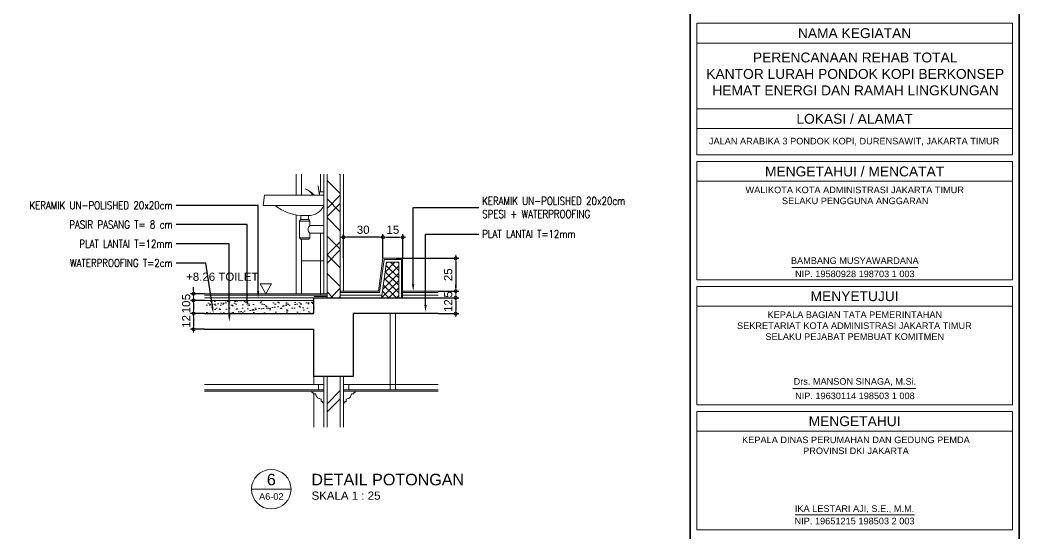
# Model space of a CAD drawing. Header units: millimetres. Extents: x -11 to 1625, y -267 to 180.
# Drawn here: x 1047.84 to 1078.21, y 78.9 to 94.5 of the extents above; entities that cross this region are included whole.
import ezdxf
from ezdxf import colors
from ezdxf.entities.mleader import LeaderData, LeaderLine
from ezdxf.enums import TextEntityAlignment as Align
from ezdxf.math import Vec2, Vec3

# ---------------------------------------------------------------- set-up
doc = ezdxf.new("R2010")
doc.units = ezdxf.units.MM
for name, color, linetype, lineweight in [('ars', 11, 'Continuous', 5), ('ARSIR BETON', 47, 'Continuous', 5), ('ARSIR WARNA', 43, 'Continuous', 0), ('blk', 1, 'Continuous', 30), ('GRS KOP', 1, 'Continuous', 35), ('kop', 7, 'Continuous', 20), ('kus', 63, 'Continuous', 15), ('lan', 7, 'Continuous', 15), ('not', 7, 'Continuous', 20), ('pla', 213, 'Continuous', 15), ('SANITAIR', 4, 'Continuous', 5), ('tem', 5, 'Continuous', 20), ('TEXT KETERANGAN', 7, 'Continuous', 9), ('u', 6, 'Continuous', 20)]:
    doc.layers.add(name, color=color, linetype=linetype, lineweight=lineweight)
doc.styles.add('ATTR', font='romans.shx', dxfattribs={"width": 0.8, "height": 1.735066})
doc.styles.add('BARU', font='complex.shx')
doc.styles.add('S', font='SIMPLEX', dxfattribs={"width": 1.1})
doc.styles.get("Standard").update_dxf_attribs({"font": 'ARIALUNI.TTF'})
doc.linetypes.add('BATTING', pattern='A,0.0001,-0.1,[134,ltypeshp.shx,S=0.1,R=0,X=-0.1,Y=0],-0.2,[134,ltypeshp.shx,S=0.1,R=180,X=0.1,Y=0],-0.1', length=0.4001)
doc.dimstyles.new('SK-25', dxfattribs={"dimtxt": 0.25, "dimasz": 0.1, "dimexe": 0.1, "dimexo": 0, "dimgap": 0.1, "dimtad": 1, "dimdec": 0, "dimlfac": 25, "dimzin": 12, "dimdsep": 46, "dimtxsty": 'Standard', "dimblk": 'BULAT', "dimcen": 0.1, "dimclrd": 256, "dimadec": 0, "dimazin": 3, "dimtfac": 1, "dimtdec": 0, "dimtofl": 0, "dimtmove": 0, "dimatfit": 3, "dimldrblk": 'BULAT', "dimfxl": 0, "dimtolj": 1, "dimtzin": 0, "dimarcsym": 0})

# ---------------------------------------------------------------- blocks, each defined once
blk = doc.blocks.new('Spwash')
for p, q in [((0, 0), (-0.03, 0)), ((-0.03, 0), (-0.03, -0.0248)), ((0, -0.0993), (0, 0)), ((-0.4346, -0.0993), (-0.4247, -0.0248)), ((-0.4247, -0.0248), (-0.03, -0.0248)), ((-0.4346, -0.0993), (0, -0.0993)), ((-0.175, -0.2109), (-0.1675, -0.2009)), ((-0.175, -0.3309), (-0.175, -0.2109)), ((-0.175, -0.2109), (-0.1, -0.2109)), ((-0.1675, -0.2009), (-0.1075, -0.2009)), ((-0.1648, -0.2009), (-0.1648, -0.1719)), ((-0.1648, -0.1719), (-0.1102, -0.1719)), ((-0.1102, -0.2009), (-0.1102, -0.1719)), ((-0.1, -0.2109), (-0.1075, -0.2009)), ((-0.1, -0.2436), (-0.1, -0.2109)), ((-0.1, -0.2436), (0, -0.2436)), ((0, -0.2982), (0, -0.2436)), ((-0.175, -0.3309), (-0.1, -0.3309)), ((-0.1675, -0.341), (-0.175, -0.3309)), ((-0.1675, -0.341), (-0.1075, -0.341)), ((-0.1, -0.3309), (-0.1075, -0.341)), ((-0.1, -0.3309), (-0.1, -0.2982)), ((-0.1, -0.2982), (0, -0.2982))]:
    blk.add_line(p, q)
for centre, radius, start, end in [((-0.1306, 0.1864), 0.36, 232.52968, 264.5561), ((-0.1098, -0.0526), 0.1194, 269.83015, 336.96319), ((-0.0743, -0.2709), 0.0375, 133.28264, 226.71736)]:
    blk.add_arc(centre, radius, start, end)
blk = doc.blocks.new('PEIL')
blk.add_lwpolyline([(-0.188, 0.325), (0.188, 0.325), (0, 0)], close=True)
at = {"style": 'S', "width": 1.1, "flags": 4}
blk.add_attdef('CAT', (0.265, 0.036), '', height=0.2, dxfattribs=at)
blk = doc.blocks.new('Ndtpd')
blk.add_line((0.747, 0), (-0.747, 0))
blk.add_circle((0, 0), 0.747)
at = {"flags": 4}
for tag, height, p in [('NO', 0.5, (0, 0.148)), ('NOLBR', 0.3, (0, -0.398))]:
    blk.add_attdef(tag, text='', height=height, dxfattribs=at).set_placement(p, align=Align.CENTER)
for tag, p, height in [('NDTPD', (1.516, 0.148), 0.5), ('SKALA', (1.523, -0.398), 0.3)]:
    blk.add_attdef(tag, p, '', height=height, dxfattribs=at)
blk = doc.blocks.new('BULAT')
for p, q in [((-1, 0), (1, 0)), ((0, -1), (0, 1))]:
    blk.add_line(p, q)
blk.add_circle((0, 0), 0.5)
blk = doc.blocks.new('*D1336')
at = {"layer": 'Defpoints', "color": 0}
for p in [(1053.449, 85.974), (1053.116, 85.574), (1053.449, 85.574)]:
    blk.add_point(p, dxfattribs=at)
at = {"layer": 'u', "color": 0, "lineweight": -2}
for p, q in [((1053.449, 85.974), (1053.016, 85.974)), ((1053.449, 85.574), (1053.016, 85.574))]:
    blk.add_line(p, q, dxfattribs=at)
at = {"layer": 'u', "lineweight": -2}
blk.add_line((1053.116, 85.874), (1053.116, 85.674), dxfattribs=at)
at = {"layer": 'u', "lineweight": -2, "xscale": 0.1, "yscale": 0.1, "zscale": 0.1}
for p, rotation in [((1053.116, 85.974), 90), ((1053.116, 85.574), 270)]:
    blk.add_blockref('BULAT', p, dxfattribs=dict(at, rotation=rotation))
at = {"layer": 'u', "color": 0, "insert": (1052.889, 85.774), "char_height": 0.25, "attachment_point": 5, "rotation": 90}
blk.add_mtext('\\A1;10', dxfattribs=at)
blk = doc.blocks.new('*D1335')
at = {"layer": 'Defpoints', "color": 0}
for p in [(1053.116, 85.974), (1053.449, 86.174), (1053.449, 85.974)]:
    blk.add_point(p, dxfattribs=at)
at = {"layer": 'u', "lineweight": -2}
for p, q in [((1053.116, 86.274), (1053.116, 86.374)), ((1053.116, 85.874), (1053.116, 85.774))]:
    blk.add_line(p, q, dxfattribs=at)
at = {"layer": 'u', "color": 0, "lineweight": -2}
for p, q in [((1053.449, 86.174), (1053.016, 86.174)), ((1053.449, 85.974), (1053.016, 85.974))]:
    blk.add_line(p, q, dxfattribs=at)
at = {"layer": 'u', "lineweight": -2, "xscale": 0.1, "yscale": 0.1, "zscale": 0.1}
for p, rotation in [((1053.116, 86.174), 270), ((1053.116, 85.974), 90)]:
    blk.add_blockref('BULAT', p, dxfattribs=dict(at, rotation=rotation))
at = {"layer": 'u', "color": 0, "insert": (1052.889, 86.074), "char_height": 0.25, "attachment_point": 5, "rotation": 90}
blk.add_mtext('\\A1;5', dxfattribs=at)
blk = doc.blocks.new('*D1337')
at = {"layer": 'Defpoints', "color": 0}
for p in [(1053.449, 85.574), (1053.116, 85.094), (1053.449, 85.094)]:
    blk.add_point(p, dxfattribs=at)
at = {"layer": 'u', "color": 0, "lineweight": -2}
for p, q in [((1053.449, 85.574), (1053.016, 85.574)), ((1053.449, 85.094), (1053.016, 85.094))]:
    blk.add_line(p, q, dxfattribs=at)
at = {"layer": 'u', "lineweight": -2}
blk.add_line((1053.116, 85.474), (1053.116, 85.194), dxfattribs=at)
at = {"layer": 'u', "lineweight": -2, "xscale": 0.1, "yscale": 0.1, "zscale": 0.1}
for p, rotation in [((1053.116, 85.574), 90), ((1053.116, 85.094), 270)]:
    blk.add_blockref('BULAT', p, dxfattribs=dict(at, rotation=rotation))
at = {"layer": 'u', "color": 0, "insert": (1052.891, 85.334), "char_height": 0.25, "attachment_point": 5, "rotation": 90}
blk.add_mtext('\\A1;12', dxfattribs=at)
blk = doc.blocks.new('*D1338')
at = {"layer": 'Defpoints', "color": 0}
for p in [(1060.553, 86.254), (1060.553, 86.054), (1061.084, 86.054)]:
    blk.add_point(p, dxfattribs=at)
at = {"layer": 'u', "lineweight": -2}
for p, q in [((1061.084, 86.354), (1061.084, 86.454)), ((1061.084, 85.954), (1061.084, 85.854))]:
    blk.add_line(p, q, dxfattribs=at)
at = {"layer": 'u', "color": 0, "lineweight": -2}
for p, q in [((1060.553, 86.254), (1061.184, 86.254)), ((1060.553, 86.054), (1061.184, 86.054))]:
    blk.add_line(p, q, dxfattribs=at)
at = {"layer": 'u', "lineweight": -2, "xscale": 0.1, "yscale": 0.1, "zscale": 0.1}
for p, rotation in [((1061.084, 86.254), 270), ((1061.084, 86.054), 90)]:
    blk.add_blockref('BULAT', p, dxfattribs=dict(at, rotation=rotation))
at = {"layer": 'u', "color": 0, "insert": (1060.857, 86.154), "char_height": 0.25, "attachment_point": 5, "rotation": 90}
blk.add_mtext('\\A1;5', dxfattribs=at)
blk = doc.blocks.new('*D1339')
at = {"layer": 'Defpoints', "color": 0}
for p in [(1060.553, 86.054), (1060.553, 85.574), (1061.084, 85.574)]:
    blk.add_point(p, dxfattribs=at)
at = {"layer": 'u', "color": 0, "lineweight": -2}
for p, q in [((1060.553, 86.054), (1061.184, 86.054)), ((1060.553, 85.574), (1061.184, 85.574))]:
    blk.add_line(p, q, dxfattribs=at)
at = {"layer": 'u', "lineweight": -2}
blk.add_line((1061.084, 85.954), (1061.084, 85.674), dxfattribs=at)
at = {"layer": 'u', "lineweight": -2, "xscale": 0.1, "yscale": 0.1, "zscale": 0.1}
for p, rotation in [((1061.084, 86.054), 90), ((1061.084, 85.574), 270)]:
    blk.add_blockref('BULAT', p, dxfattribs=dict(at, rotation=rotation))
at = {"layer": 'u', "color": 0, "insert": (1060.858, 85.814), "char_height": 0.25, "attachment_point": 5, "rotation": 90}
blk.add_mtext('\\A1;12', dxfattribs=at)
blk = doc.blocks.new('kop')
at = {"layer": 'GRS KOP'}
for p, q in [((73, 1), (73, 54)), ((83, 1), (83, 54))]:
    blk.add_line(p, q, dxfattribs=at)
blk.add_lwpolyline([(1, 54), (83, 54), (83, 1), (1, 1)], close=True, dxfattribs=at)
at = {"layer": 'kop'}
for p, q in [((73.2, 27.4), (73.2, 31.4)), ((82.8, 31.4), (73.2, 31.4)), ((82.8, 27.4), (82.8, 31.4)), ((82.8, 30.8), (73.2, 30.8)), ((82.8, 28.8), (73.2, 28.8)), ((82.8, 28.2), (73.2, 28.2)), ((82.8, 27.4), (73.2, 27.4)), ((73.2, 23.6), (73.2, 27.2)), ((82.8, 27.2), (73.2, 27.2)), ((82.8, 23.6), (82.8, 27.2)), ((82.8, 26.6), (73.2, 26.6)), ((76.089, 23.976), (79.928, 23.976)), ((82.8, 23.6), (73.2, 23.6)), ((73.2, 19.8), (73.2, 23.4)), ((82.8, 23.4), (73.2, 23.4)), ((82.8, 19.8), (82.8, 23.4)), ((82.8, 22.8), (73.2, 22.8)), ((76.127, 20.296), (79.863, 20.296)), ((82.8, 19.8), (73.2, 19.8)), ((73.2, 16), (73.2, 19.6)), ((82.8, 19.6), (73.2, 19.6)), ((82.8, 16), (82.8, 19.6)), ((82.8, 19), (73.2, 19)), ((82.8, 16), (73.2, 16))]:
    blk.add_line(p, q, dxfattribs=at)
blk.add_lwpolyline([(76.189, 16.449), (79.826, 16.449)], dxfattribs=at)
for s, height, p in [('NAMA KEGIATAN', 0.3, (78, 31.1)), ('LOKASI / ALAMAT', 0.3, (78, 28.5)), ('JALAN ARABIKA 3 PONDOK KOPI, DURENSAWIT, JAKARTA TIMUR', 0.2, (77.986, 27.8)), ('MENGETAHUI / MENCATAT', 0.3, (78, 26.9)), ('BAMBANG MUSYAWARDANA', 0.19926, (78.007, 24.183)), ('NIP. 19580928 198703 1 003', 0.19926, (78.007, 23.78)), ('MENYETUJUI', 0.3, (78, 23.1)), ('Drs. MANSON SINAGA, M.Si.', 0.19926, (78.009, 20.496)), ('NIP. 19630114 198503 1 008', 0.19926, (78.009, 20.071)), ('MENGETAHUI', 0.3, (78, 19.3)), ('IKA LESTARI AJI, S.E., M.M.', 0.2, (77.999, 16.625)), ('NIP. 19651215 198503 2 003', 0.2, (77.999, 16.264))]:
    blk.add_text(s, height=height, dxfattribs=at).set_placement(p, align=Align.MIDDLE)
at = {"layer": 'kop', "insert": (73.464, 30.51), "char_height": 0.3, "attachment_point": 1}
blk.add_mtext_dynamic_manual_height_columns('\\pi1.446;PERENCANAAN REHAB TOTAL \\P\\pi0.026798;KANTOR LURAH PONDOK KOPI BERKONSEP \\P\\pi0.21087;HEMAT ENERGI DAN RAMAH LINGKUNGAN', width=9.06362, gutter_width=1.5, heights=[0], dxfattribs=at)
at = {"layer": 'kop', "char_height": 0.2, "attachment_point": 1, "style": 'BARU'}
for s, width, insert in [('\\pi0.65609;{\\fArial|b0|i0|c0|p34;WALIKOTA KOTA ADMINISTRASI JAKARTA TIMUR\\P\\pi1.7645;SELAKU PENGGUNA ANGGARAN}', 7.94943, (74.027, 26.434)), ('\\pi1.5072;{\\fArial|b0|i0|c0|p34;KEPALA BAGIAN TATA PEMERINTAHAN\\P\\pi0.57794;SEKRETARIAT KOTA ADMINISTRASI JAKARTA TIMUR\\P\\pi1.4412;SELAKU PEJABAT PEMBUAT KOMITMEN}', 8.28085, (73.847, 22.638)), ('\\pi1.1521;{\\fArial|b0|i0|c0|p34;KEPALA DINAS PERUMAHAN DAN GEDUNG PEMDA\\P\\pi3.0079;PROVINSI DKI JAKARTA}', 9.20836, (73.427, 18.833))]:
    blk.add_mtext_dynamic_manual_height_columns(s, width=width, gutter_width=1.5, heights=[0], dxfattribs=dict(at, insert=insert))
at = {"layer": 'kop', "style": 'BARU', "flags": 4}
for p, height in [((73.8, 5.4), 0.35), ((80.303, 5.382), 0.25), ((73.8, 4.9), 0.35), ((80.303, 4.882), 0.25), ((73.8, 4.4), 0.35), ((80.303, 4.382), 0.25)]:
    blk.add_attdef('-', p, '', height=height, dxfattribs=at)
at = {"layer": 'kop', "flags": 4}
for tag, p in [('AR-00', (78.057, 2.648)), ('00', (81.238, 2.647))]:
    blk.add_attdef(tag, text='', height=0.35, dxfattribs=at).set_placement(p, align=Align.MIDDLE)
blk = doc.blocks.new('*D3315')
at = {"layer": 'Defpoints', "color": 0}
for p in [(1059.472, 87.892), (1058.872, 87.254), (1059.472, 87.254)]:
    blk.add_point(p, dxfattribs=at)
at = {"layer": 'u', "color": 0, "lineweight": -2}
for p, q in [((1058.872, 87.254), (1058.872, 87.992)), ((1059.472, 87.254), (1059.472, 87.992))]:
    blk.add_line(p, q, dxfattribs=at)
at = {"layer": 'u', "lineweight": -2}
blk.add_line((1058.972, 87.892), (1059.372, 87.892), dxfattribs=at)
at = {"layer": 'u', "lineweight": -2, "xscale": 0.1, "yscale": 0.1, "zscale": 0.1, "rotation": 180}
blk.add_blockref('BULAT', (1058.872, 87.892), dxfattribs=at)
at = {"layer": 'u', "lineweight": -2, "xscale": 0.1, "yscale": 0.1, "zscale": 0.1}
blk.add_blockref('BULAT', (1059.472, 87.892), dxfattribs=at)
at = {"layer": 'u', "color": 0, "insert": (1059.172, 88.12), "char_height": 0.25, "attachment_point": 5}
blk.add_mtext('\\A1;15', dxfattribs=at)
blk = doc.blocks.new('*D3316')
at = {"layer": 'Defpoints', "color": 0}
for p in [(1059.272, 87.254), (1060.553, 86.254), (1061.084, 86.254)]:
    blk.add_point(p, dxfattribs=at)
at = {"layer": 'u', "color": 0, "lineweight": -2}
for p, q in [((1059.272, 87.254), (1061.184, 87.254)), ((1060.553, 86.254), (1061.184, 86.254))]:
    blk.add_line(p, q, dxfattribs=at)
at = {"layer": 'u', "lineweight": -2}
blk.add_line((1061.084, 87.154), (1061.084, 86.354), dxfattribs=at)
at = {"layer": 'u', "lineweight": -2, "xscale": 0.1, "yscale": 0.1, "zscale": 0.1}
for p, rotation in [((1061.084, 87.254), 90), ((1061.084, 86.254), 270)]:
    blk.add_blockref('BULAT', p, dxfattribs=dict(at, rotation=rotation))
at = {"layer": 'u', "color": 0, "insert": (1060.856, 86.754), "char_height": 0.25, "attachment_point": 5, "rotation": 90}
blk.add_mtext('\\A1;25', dxfattribs=at)
blk = doc.blocks.new('*D3317')
at = {"layer": 'Defpoints', "color": 0}
for p in [(1057.672, 87.892), (1057.672, 87.254), (1058.872, 87.254)]:
    blk.add_point(p, dxfattribs=at)
at = {"layer": 'u', "color": 0, "lineweight": -2}
for p, q in [((1057.672, 87.254), (1057.672, 87.992)), ((1058.872, 87.254), (1058.872, 87.992))]:
    blk.add_line(p, q, dxfattribs=at)
at = {"layer": 'u', "lineweight": -2}
blk.add_line((1058.772, 87.892), (1057.772, 87.892), dxfattribs=at)
at = {"layer": 'u', "lineweight": -2, "xscale": 0.1, "yscale": 0.1, "zscale": 0.1, "rotation": 180}
blk.add_blockref('BULAT', (1057.672, 87.892), dxfattribs=at)
at = {"layer": 'u', "lineweight": -2, "xscale": 0.1, "yscale": 0.1, "zscale": 0.1}
blk.add_blockref('BULAT', (1058.872, 87.892), dxfattribs=at)
at = {"layer": 'u', "color": 0, "insert": (1058.272, 88.12), "char_height": 0.25, "attachment_point": 5}
blk.add_mtext('\\A1;30', dxfattribs=at)

msp = doc.modelspace()

# ---------------------------------------------------------------- hatches: boundary and pattern name
at = {"layer": 'ars'}
h = msp.add_hatch(dxfattribs=at)
h.set_pattern_fill('_USER', color=256, scale=0.4, angle=135, pattern_type=0)
h.set_pattern_definition([(135, (667.8218, 64.89102), (-0.2828427, -0.2828427), [])])
h.paths.add_polyline_path([(1057.5715165, 89.8135465), (1057.1715165, 89.8135465), (1057.1715165, 86.0543408), (1057.5715165, 86.0543408)])
h = msp.add_hatch(dxfattribs=at)
h.set_pattern_fill('TEMBOK', color=256)
h.set_pattern_definition([(45, (1001.3884, -111.2617), (-0.707107, 0.707107), []), (45, (1001.6384, -111.2617), (-0.707107, 0.707107), [])])
h.paths.add_polyline_path([(1057.5715165, 89.8135465), (1057.1715165, 89.8135465), (1057.1715165, 86.0543408), (1057.5715165, 86.0543408)])
h = msp.add_hatch(dxfattribs=at)
h.set_pattern_fill('ANSI37', color=256, scale=0.05, style=0)
h.set_pattern_definition([(45, (1058.83045, 86.05434), (-0.112253, 0.112253), []), (135, (1058.83045, 86.05434), (-0.112253, -0.112253), [])])
h.paths.add_polyline_path([(1059.3515165, 87.1343408), (1058.976391, 87.1343408), (1058.8304451, 86.0543408), (1059.3515165, 86.0543408)])
h = msp.add_hatch(dxfattribs=at)
h.set_pattern_fill('TEMBOK', color=256)
h.set_pattern_definition([(45, (1001.3884, -127.1017), (-0.707107, 0.707107), []), (45, (1001.6384, -127.1017), (-0.707107, 0.707107), [])])
h.paths.add_polyline_path([(1057.1715165, 82.117426), (1057.5715165, 82.117426), (1057.5715165, 83.6543408), (1057.1715165, 83.6543408)])
at = {"layer": 'ARSIR BETON'}
h = msp.add_hatch(dxfattribs=at)
h.set_pattern_fill('AR-SAND', color=256, scale=0.005, style=0)
h.set_pattern_definition([(37.5, (1863.11606, 733.32273), (-0.008000156, 0.24470662), [0, -0.19304, 0, -0.2159, 0, -0.206375]), (7.5, (1863.11606, 733.32273), (0.22476164, 0.35841255), [0, -0.10414, 0, -0.17399, 0, -0.066675]), (327.5, (1862.95985, 733.32273), (0.395496185, 0.000718592), [0, -0.0635, 0, -0.2286, 0, -0.29845]), (317.5, (1862.95985, 733.32273), (0.38177823, 0.11146466), [0, -0.03175, 0, -0.14986, 0, -0.17145])])
h.paths.add_polyline_path([(1053.4490833, 85.5743408), (1056.7715165, 85.5743408), (1056.7715165, 85.9743408), (1053.4490833, 85.9743408)])

# ---------------------------------------------------------------- linework, layer by layer
at = {"layer": 'ars'}
for p, q in [((1056.9715165, 89.8135465), (1056.9715165, 89.2794214)), ((1057.0715165, 89.1743408), (1056.3915165, 89.1743408)), ((1056.3915165, 89.1743408), (1057.0715165, 89.1743408)), ((1056.9715165, 88.0165993), (1056.9715165, 86.1343408)), ((1058.8715165, 87.2543408), (1058.7363814, 86.2543408)), ((1058.9064747, 87.2143408), (1058.7713396, 86.2143408)), ((1058.8715165, 87.2543408), (1059.4715165, 87.2543408)), ((1058.9064747, 87.2143408), (1059.4315165, 87.2143408)), ((1059.4315165, 86.0543408), (1059.4315165, 87.2143408)), ((1059.4715165, 86.0543408), (1059.4715165, 87.2543408)), ((1057.0715165, 87.1743408), (1056.3915165, 87.1743408)), ((1053.4490833, 86.1743408), (1057.1715165, 86.1743408)), ((1053.4490833, 86.1343408), (1057.1715165, 86.1343408)), ((1057.5715165, 86.2543408), (1058.7363814, 86.2543408)), ((1057.5715165, 86.2143408), (1058.7713396, 86.2143408)), ((1059.4715165, 86.2543408), (1060.5525297, 86.2543408)), ((1059.4715165, 86.2143408), (1060.5525297, 86.2143408)), ((1053.4490833, 83.2143408), (1057.0715165, 83.2143408)), ((1060.5525297, 83.2143408), (1057.6715165, 83.2143408))]:
    msp.add_line(p, q, dxfattribs=at)
at = {"layer": 'ars', "linetype": 'BATTING', "ltscale": 0.05}
msp.add_line((1056.7715165, 86.0943408), (1057.1715165, 86.0943408), dxfattribs=at)
at = {"layer": 'ars'}
for points in [[(1057.5715165, 89.8135465), (1057.5715165, 86.0543408), (1057.1715165, 86.0543408), (1057.1715165, 89.8135465)], [(1057.1715165, 82.117426), (1057.1715165, 83.6543408), (1057.5715165, 83.6543408), (1057.5715165, 82.117426)]]:
    msp.add_lwpolyline(points, dxfattribs=at)
at = {"layer": 'ARSIR WARNA', "linetype": 'BATTING', "ltscale": 0.2}
for p, q in [((1053.4490833, 86.0543408), (1056.7715165, 86.0543408)), ((1057.5715165, 86.1343408), (1058.8412559, 86.1343408)), ((1059.4715165, 86.1343408), (1060.5525297, 86.1343408))]:
    msp.add_line(p, q, dxfattribs=at)
at = {"layer": 'blk'}
for p, q in [((1056.7715165, 86.0543408), (1060.5525297, 86.0543408)), ((1056.7715165, 85.5743408), (1056.7715165, 86.0543408)), ((1053.4490833, 85.5743408), (1056.7715165, 85.5743408)), ((1053.4490833, 85.0943408), (1056.7715165, 85.0943408))]:
    msp.add_line(p, q, dxfattribs=at)
msp.add_lwpolyline([(1060.5525297, 85.5743408), (1057.9715165, 85.5743408), (1057.9715165, 83.6543408), (1056.7715165, 83.6543408), (1056.7715165, 85.0943408)], dxfattribs=at)
at = {"layer": 'kus'}
for p, q in [((1056.2315165, 89.1743408), (1056.2315165, 89.8135465)), ((1056.3915165, 89.1743408), (1056.3915165, 89.8135465)), ((1056.2315165, 86.1743408), (1056.2315165, 88.5718235)), ((1056.3915165, 86.1743408), (1056.3915165, 87.8354279))]:
    msp.add_line(p, q, dxfattribs=at)
at = {"layer": 'lan'}
for p, q in [((1057.0715165, 89.8135465), (1057.0715165, 86.1743408)), ((1057.6715165, 86.2543408), (1057.6715165, 89.8135465)), ((1058.976391, 87.1343408), (1058.8304451, 86.0543408)), ((1058.976391, 87.1343408), (1059.3515165, 87.1343408)), ((1059.3515165, 86.0543408), (1059.3515165, 87.1343408)), ((1053.4490833, 85.9743408), (1056.7715165, 85.9743408)), ((1057.0715165, 83.6543408), (1057.0715165, 82.117426)), ((1057.6715165, 82.117426), (1057.6715165, 83.6543408))]:
    msp.add_line(p, q, dxfattribs=at)
for points in [[(1056.7515165, 83.1343408), (1056.7515165, 83.1743408), (1056.7115165, 83.1743408), (1056.7115165, 83.2143408), (1057.0715165, 83.2143408), (1057.0715165, 82.8543408), (1057.0315165, 82.8543408), (1057.0315165, 82.8943408), (1056.9915165, 82.8943408), (1056.9915165, 82.9743408, -0.4142135624), (1056.8315165, 83.1343408)], [(1057.9915165, 83.1343408), (1057.9915165, 83.1743408), (1058.0315165, 83.1743408), (1058.0315165, 83.2143408), (1057.6715165, 83.2143408), (1057.6715165, 82.8543408), (1057.7115165, 82.8543408), (1057.7115165, 82.8943408), (1057.7515165, 82.8943408), (1057.7515165, 82.9743408, 0.4142135624), (1057.9115165, 83.1343408)]]:
    msp.add_lwpolyline(points, format="xyb", close=True, dxfattribs=at)
at = {"layer": 'pla'}
for p, q in [((1059.0915165, 85.5743408), (1059.0915165, 83.2543408)), ((1059.2515165, 85.5743408), (1059.2515165, 83.2543408)), ((1053.4490833, 83.4143408), (1057.0715165, 83.4143408)), ((1053.4490833, 83.2543408), (1057.0715165, 83.2543408)), ((1056.9115165, 83.4143408), (1056.9115165, 83.2543408)), ((1060.5525297, 83.4143408), (1057.6715165, 83.4143408)), ((1060.5525297, 83.2543408), (1057.6715165, 83.2543408)), ((1057.8315165, 83.2543408), (1057.8315165, 83.4143408))]:
    msp.add_line(p, q, dxfattribs=at)
at = {"layer": 'SANITAIR'}
msp.add_line((1056.905578, 89.4600929), (1056.9444926, 89.1743408), dxfattribs=at)
for centre, radius, start, end in [((1056.3726329, 88.9506015), 0.4327597, 31.13162862, 72.57255212), ((1056.1885616, 88.6148741), 0.8142525, 43.40038291, 57.71507812)]:
    msp.add_arc(centre, radius, start, end, dxfattribs=at)
at = {"layer": 'tem'}
for p, q in [((1056.7715165, 83.6543408), (1056.7715165, 83.4143408)), ((1056.7715165, 83.1343408), (1056.7715165, 82.117426))]:
    msp.add_line(p, q, dxfattribs=at)

# ---------------------------------------------------------------- block references
at = {"layer": 'kop'}
msp.add_blockref('kop', (995.214162, 63), dxfattribs=at)
at = {"layer": 'not'}
ref = msp.add_blockref('PEIL', (1055.3102999, 86.1743408), dxfattribs=dict(at, xscale=-0.9237604307034012, yscale=0.9237604307034012, zscale=0.9237604307034012))
ref.add_attrib('CAT', '+8.26 TOILET', (1052.8862867, 86.568504), dxfattribs={"layer": '0', "height": 0.25, "flags": 4})
ref = msp.add_blockref('Ndtpd', (1055.477824, 80.231661), dxfattribs=dict(at, xscale=0.803212851405533, yscale=0.8032128514056467, zscale=0.8032128514056226))
ref.add_attrib('NO', '6', dxfattribs={"layer": '0', "height": 0.35, "flags": 4}).set_placement((1055.4774968, 80.3501868), align=Align.CENTER)
ref.add_attrib('NDTPD', 'DETAIL POTONGAN', (1056.6955087, 80.3501868), dxfattribs={"layer": '0', "height": 0.35, "flags": 4})
ref.add_attrib('NOLBR', 'A6-02', dxfattribs={"layer": '0', "height": 0.2, "flags": 4}).set_placement((1055.4774968, 79.9116911), align=Align.CENTER)
ref.add_attrib('SKALA', 'SKALA 1 : 25', (1056.7013087, 79.9116911), dxfattribs={"layer": '0', "height": 0.25, "flags": 4})
at = {"layer": 'SANITAIR', "xscale": 4.234131852281463, "yscale": 4.234131852281463, "zscale": 4.234131852281463}
msp.add_blockref('Spwash', (1057.0715165, 89.2794214), dxfattribs=at)

# ---------------------------------------------------------------- dimensions: what is measured, and where the dimension line sits
at = {"layer": 'u'}
dim = msp.add_linear_dim(base=(1057.6715165, 87.8922111), p1=(1058.8715165, 87.2543408), p2=(1057.6715165, 87.2543408), dimstyle='SK-25', dxfattribs=at)
dim.commit()
dim.dimension.update_dxf_attribs({"geometry": '*D3317', "text_midpoint": (1058.2715165, 88.1199396)})
dim = msp.add_linear_dim(base=(1059.4715165, 87.8922111), p1=(1058.8715165, 87.2543408), p2=(1059.4715165, 87.2543408), dimstyle='SK-25', dxfattribs=at)
dim.commit()
dim.dimension.update_dxf_attribs({"geometry": '*D3315', "text_midpoint": (1059.1715165, 87.8922111), "dimtype": 160})
dim = msp.add_linear_dim(base=(1061.0838059, 86.2543408), p1=(1059.2715165, 87.2543408), p2=(1060.5525297, 86.2543408), angle=90, dimstyle='SK-25', dxfattribs=at)
dim.commit()
dim.dimension.update_dxf_attribs({"geometry": '*D3316', "text_midpoint": (1060.8560773, 86.7543408)})
for base, p1, p2, picture, middle in [((1053.1162793, 85.9743408), (1053.4490833, 86.1743408), (1053.4490833, 85.9743408), '*D1335', (1053.1162793, 86.0743408)), ((1061.0838059, 86.0543408), (1060.5525297, 86.2543408), (1060.5525297, 86.0543408), '*D1338', (1061.0838059, 86.1543408)), ((1053.1162793, 85.5743408), (1053.4490833, 85.9743408), (1053.4490833, 85.5743408), '*D1336', (1053.1162793, 85.7743408)), ((1061.0838059, 85.5743408), (1060.5525297, 86.0543408), (1060.5525297, 85.5743408), '*D1339', (1061.0838059, 85.8143408)), ((1053.1162793, 85.0943408), (1053.4490833, 85.5743408), (1053.4490833, 85.0943408), '*D1337', (1053.1162793, 85.3343408))]:
    dim = msp.add_linear_dim(base=base, p1=p1, p2=p2, angle=90, dimstyle='SK-25', dxfattribs=at)
    dim.commit()
    dim.dimension.update_dxf_attribs({"geometry": picture, "text_midpoint": middle, "dimtype": 160})

# ---------------------------------------------------------------- leaders
at = {"layer": 'TEXT KETERANGAN'}
ml = msp.add_multileader_mtext('Standard', dxfattribs=at)
ml.set_content('{\\C90;KERAMIK UN-POLISHED 20x20cm\\PSPESI + WATERPROOFING}', color=256, style='ATTR')
ml.set_leader_properties()
ml.build(insert=Vec2(0, 0))
ml.multileader.update_dxf_attribs({"text_left_attachment_type": 2, "text_right_attachment_type": 2, "dogleg_length": 2.367, "arrow_head_size": 0.2110034})
ctx = ml.context
ctx.base_point, ctx.char_height, ctx.arrow_head_size, ctx.landing_gap_size, ctx.plane_origin = Vec3(1061.7849166, 88.7984259), 0.24, 0.2110034, 0.1055017, Vec3(1064.512883, 87.8530189)
ctx.left_attachment, ctx.right_attachment = 2, 2
notes = []
notes.append((ctx, [(0, (1, 1, 0), (1059.7904981, 88.7984259), (1, 0), 1.9944186, [(0, [(1059.7904981, 86.2543408)], 0, [])])]))
ctx.mtext.insert, ctx.mtext.flow_direction = Vec3(1061.8904183, 89.1184259), 5
ml = msp.add_multileader_mtext('Standard', dxfattribs=at)
ml.set_content('{\\C90;KERAMIK UN-POLISHED 20x20cm}', color=256, style='ATTR')
ml.set_leader_properties()
ml.build(insert=Vec2(0, 0))
ml.multileader.update_dxf_attribs({"text_left_attachment_type": 2, "text_right_attachment_type": 2, "dogleg_length": 2.367, "arrow_head_size": 0.2110034})
ctx = ml.context
ctx.base_point, ctx.char_height, ctx.arrow_head_size, ctx.landing_gap_size, ctx.plane_origin = Vec3(1047.5169506, 88.8629396), 0.24, 0.2110034, 0.1055017, Vec3(1049.8548448, 88.139632)
ctx.left_attachment, ctx.right_attachment, ctx.text_align_type = 2, 2, 2
notes.append((ctx, [(0, (1, 1, 0), (1055.0748244, 88.8629396), (-1, 0), 2.4920133, [(0, [(1055.0748244, 86.0490071)], 0, [])])]))
ctx.mtext.insert, ctx.mtext.alignment, ctx.mtext.flow_direction = Vec3(1052.4773094, 88.9829396), 3, 5
ml = msp.add_multileader_mtext('Standard', dxfattribs=at)
ml.set_content('{\\C90;PASIR PASANG T= 8 cm}', color=256, style='ATTR')
ml.set_leader_properties()
ml.build(insert=Vec2(0, 0))
ml.multileader.update_dxf_attribs({"text_left_attachment_type": 2, "text_right_attachment_type": 2, "dogleg_length": 2.367, "arrow_head_size": 0.2110034})
ctx = ml.context
ctx.base_point, ctx.char_height, ctx.arrow_head_size, ctx.landing_gap_size, ctx.plane_origin = Vec3(1048.769522, 88.2784356), 0.24, 0.2110034, 0.1055017, Vec3(1049.8548448, 87.5551281)
ctx.left_attachment, ctx.right_attachment, ctx.text_align_type = 2, 2, 2
notes.append((ctx, [(0, (1, 1, 0), (1054.7415938, 88.2784356), (-1, 0), 2.1587827, [(0, [(1054.7415938, 85.778583)], 0, [])])]))
ctx.mtext.insert, ctx.mtext.alignment, ctx.mtext.flow_direction = Vec3(1052.4773094, 88.3984356), 3, 5
ml = msp.add_multileader_mtext('Standard', dxfattribs=at)
ml.set_content('{\\C90;PLAT LANTAI T=12mm}', color=256, style='ATTR')
ml.set_leader_properties()
ml.build(insert=Vec2(0, 0))
ml.multileader.update_dxf_attribs({"text_left_attachment_type": 2, "text_right_attachment_type": 2, "dogleg_length": 2.367, "arrow_head_size": 0.2110034})
ctx = ml.context
ctx.base_point, ctx.char_height, ctx.arrow_head_size, ctx.landing_gap_size, ctx.plane_origin = Vec3(1061.7849166, 87.9918225), 0.24, 0.2110034, 0.1055017, Vec3(1064.512883, 87.268515)
ctx.left_attachment, ctx.right_attachment = 2, 2
notes.append((ctx, [(0, (1, 1, 0), (1060.1665034, 87.9918225), (1, 0), 1.6184132, [(0, [(1060.1665034, 85.6218293)], 0, [])])]))
ctx.mtext.insert, ctx.mtext.flow_direction = Vec3(1061.8904183, 88.1118225), 5
ml = msp.add_multileader_mtext('Standard', dxfattribs=at)
ml.set_content('{\\C90;PLAT LANTAI T=12mm}', color=256, style='ATTR')
ml.set_leader_properties()
ml.build(insert=Vec2(0, 0))
ml.multileader.update_dxf_attribs({"text_left_attachment_type": 2, "text_right_attachment_type": 2, "dogleg_length": 2.367, "arrow_head_size": 0.2110034})
ctx = ml.context
ctx.base_point, ctx.char_height, ctx.arrow_head_size, ctx.landing_gap_size, ctx.plane_origin = Vec3(1049.1992363, 87.6939316), 0.24, 0.2110034, 0.1055017, Vec3(1049.8548448, 86.9706241)
ctx.left_attachment, ctx.right_attachment, ctx.text_align_type = 2, 2, 2
notes.append((ctx, [(0, (1, 1, 0), (1054.2012244, 87.6939316), (-1, 0), 1.6184132, [(0, [(1054.2012244, 85.3239385)], 0, [])])]))
ctx.mtext.insert, ctx.mtext.alignment, ctx.mtext.flow_direction = Vec3(1052.4773094, 87.8139316), 3, 5
ml = msp.add_multileader_mtext('Standard', dxfattribs=at)
ml.set_content('{\\C90;WATERPROOFING T=2cm}', color=256, style='ATTR')
ml.set_leader_properties()
ml.build(insert=Vec2(0, 0))
ml.multileader.update_dxf_attribs({"text_left_attachment_type": 2, "text_right_attachment_type": 2, "dogleg_length": 2.367, "arrow_head_size": 0.2110034})
ctx = ml.context
ctx.base_point, ctx.char_height, ctx.arrow_head_size, ctx.landing_gap_size, ctx.plane_origin = Vec3(1048.9158077, 87.1094276), 0.24, 0.2110034, 0.1055017, Vec3(1049.8548448, 86.3861201)
ctx.left_attachment, ctx.right_attachment, ctx.text_align_type = 2, 2, 2
notes.append((ctx, [(0, (1, 1, 0), (1053.4846426, 87.1094276), (-1, 0), 0.9018315, [(0, [(1053.7158517, 85.5743408)], 0, [])])]))
ctx.mtext.insert, ctx.mtext.alignment, ctx.mtext.flow_direction = Vec3(1052.4773094, 87.2294276), 3, 5
for ctx, leaders in notes:
    for number, flags, end, landing, length, lines in leaders:
        leader = LeaderData()
        leader.index, (leader.has_last_leader_line, leader.has_dogleg_vector, leader.attachment_direction) = number, flags
        leader.last_leader_point, leader.dogleg_vector, leader.dogleg_length = Vec3(end), Vec3(landing), length
        for number, points, colour, breaks in lines:
            line = LeaderLine()
            line.index, line.vertices, line.color, line.breaks = number, Vec3.list(points), colors.encode_raw_color(colour), breaks
            leader.lines.append(line)
        ctx.leaders.append(leader)

doc.saveas('drawing.dxf')
